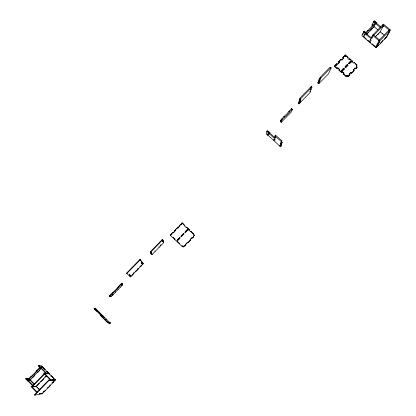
<?xml version="1.0" encoding="UTF-8"?>
<svg xmlns="http://www.w3.org/2000/svg" width="416" height="416" viewBox="0 0 416 416"><rect width="100%" height="100%" fill="white"/><g stroke="black" fill="none" stroke-linecap="round" stroke-linejoin="round"><path stroke-width="0.62" d="M364.967 31.933C363.381 32.432 365.409 34.284 365.789 32.635L366.61 33.337L365.836 34.33L370.911 38.662L372.559 35.272L383.406 24.086L390.354 29.978L386.734 36.79L376.1 47.804L361.842 35.61L364.14 31.231L365.789 32.635M372.481 24.679L371.888 25.282L373.703 21.414L374.301 20.8L375.123 21.497C373.537 22.017 375.57 23.816 375.944 22.194L376.766 22.89L375.986 23.894L380.593 27.81M375.123 21.497L375.944 22.194M269.849 133.047L274.95 137.634L275.127 136.968L274.316 138.289L269.214 133.702L269.916 132.777L267.436 130.551L266.802 131.201L266.193 133.9L267.556 135.122L268.18 134.477M267.556 135.122L267.613 134.857L280.519 146.796L281.226 145.896L280.218 144.908L279.911 145.928L280.519 146.796M267.738 134.326L267.992 133.25L268.674 133.869L268.424 134.94L267.738 134.326L268.367 133.676L269.053 134.29M269.214 133.702L269.916 132.777M273.894 139.864L274.175 138.814L274.862 139.433L274.576 140.483L273.894 139.864L274.524 139.214L275.205 139.833M281.206 143.099L281.044 143.614L281.736 144.238L280.909 145.532L281.107 144.888L280.415 144.269L280.727 143.234L281.424 143.858L281.622 143.208L280.925 142.584L281.887 140.868L275.6 135.221L274.778 136.552L275.475 137.181L275.184 138.247L274.492 137.623M275.418 135.897L275.6 135.221M291.418 108.763L291.236 109.356L291.86 108.711L292.547 109.325L291.923 109.964L292.105 109.372L291.418 108.763L288.912 111.337A4.716 0.686 -48.3 0 1 283.894 116.496L280.597 120.292L280.285 121.425L280.966 122.034L281.596 121.394L281.356 122.231L280.68 121.623M280.966 122.034L282.069 119.694L284.58 117.104A4.716 0.681 -48.3 0 0 289.598 111.946L292.105 109.372M280.925 142.584L281.887 140.868M281.564 141.924L282.261 142.548L281.424 143.858M292.547 109.325L291.294 112.013L281.356 122.231M298.319 103.282L299.328 101.442L300.014 102.045L299 103.886L298.319 103.282L298.938 102.648L298.839 102.95M299.978 99.45L298.958 101.317L299.645 101.925L300.264 101.286L300.014 102.045M299.645 101.925L300.924 99.289L300.295 99.928L299.603 99.32L300.009 98.072L311.298 86.476L311.99 87.09L310.908 89.019L310.627 89.82L311.246 89.185L310.175 91.094L309.899 91.879L310.513 91.244L310.066 92.503L299 103.886M300.295 99.928L300.706 98.686L311.99 87.09M310.84 87.776L311.298 86.476M318.037 83.21L318.713 83.803L319.077 82.836L318.464 83.465L317.782 82.867L319.249 79.95M318.464 83.465L320.117 80.059L319.504 80.694L318.812 80.096L320.237 77.293L330.153 67.106L331.12 67.938L328.432 73.809L318.713 83.803M319.504 80.694L320.928 77.901L330.85 67.709L330.507 68.572L331.12 67.938M337.719 68.115L339.42 69.586L339.56 69.254L337.86 67.777L337.116 68.734L334.402 66.378L334.537 66.04L335.145 65.416L335.821 66.009L336.424 65.385L335.748 64.797L336.955 63.554L337.631 64.142L339.44 62.286L338.759 61.698L341.167 59.223L341.848 59.805L341.702 60.154L343.502 58.302L343.652 57.954L342.971 57.366L344.172 56.129L344.854 56.716L345.452 56.098L344.776 55.515L345.374 54.896L348.093 57.242L347.937 57.59L345.223 55.25L345.374 54.896M335.145 65.416L334.402 66.378M336.284 65.728L335.608 65.135L335.748 64.797M336.955 63.554L335.608 65.135M337.49 64.485L339.295 62.629L338.619 62.041L338.759 61.698M339.295 62.629L339.44 62.286M337.116 68.734L337.86 67.777M341.167 59.223L338.619 62.041M343.502 58.302L342.826 57.715L342.971 57.366M344.172 56.129L342.826 57.715M345.452 56.098L345.301 56.451L344.625 55.864L344.776 55.515M339.56 69.254L338.816 70.21L341.536 72.571L342.285 71.614L343.99 73.096L343.236 74.053L345.966 76.419L346.72 75.462L347.402 76.055L347.251 76.388L346.564 75.795M341.536 72.571L342.285 71.614M341.52 70.652L343.673 68.24L344.354 68.832L342.202 71.24M345.935 66.097L346.086 65.754M349.788 58.708L349.034 59.675L349.788 58.708L352.513 61.058L351.754 62.02L352.513 61.058M347.136 64.854L347.287 64.511L347.968 65.104L347.812 65.442L347.136 64.854L345.129 66.924M343.236 74.053L343.99 73.096M350.891 60.793L348.338 63.617L350.891 60.793L351.572 61.381L351.416 61.729L349.414 63.794M362.679 34.46L364.14 31.231M363.194 36.769L363.366 36.395L366.08 38.714L365.903 39.083M345.966 76.419L346.72 75.462M365.836 34.33L366.61 33.337M347.849 75.764L348.005 75.431L348.691 76.024L348.535 76.357L347.849 75.764L347.251 76.388M354.058 62.873L354.219 62.53L356.944 64.88L356.179 65.842M368.191 32.708L366.683 34.45M373.521 22.464L374.301 20.8M370.557 30.274L370.38 30.649L372.33 28.449M350.86 72.649L351.021 72.316L351.702 72.904L351.541 73.237L350.86 72.649L349.055 74.516M351.021 72.316L349.211 74.183L349.892 74.776L348.535 76.357M373.329 27.617L373.511 27.232M373.922 27.009L375.575 23.546L374.889 22.963L372.507 25.412A4.753 0.634 -49.4 0 1 367.734 30.321L365.336 32.781M367.598 40.534L367.775 40.17L370.495 42.494L370.318 42.858M375.986 23.894L376.766 22.89M351.541 73.237L353.948 70.751L354.11 70.413L353.423 69.82L355.228 67.959L355.909 68.546L355.748 68.884L355.066 68.297L355.228 67.959M357.027 66.092L356.262 67.054L357.027 66.092L356.346 65.504L356.944 64.88M356.429 66.716L357.11 67.304L355.748 68.884M372.7 35.599L373.162 34.648L379.418 39.983M372.018 44.309L372.195 43.945L374.925 46.275L374.738 46.639M376.485 35.849L376.672 35.48M377.853 34.258L377.666 34.632L378.846 33.415M382.314 25.688L382.803 24.71L389.059 30.009L388.518 31.034M380.021 32.198L383.5 25.298L373.854 35.24M383.084 26.692L383.609 25.657L383.006 26.27M382.06 33.93L382.252 33.556M376.1 47.804L379.512 41.2L390.354 29.978M376.693 47.19L376.88 46.831L376.288 47.445L375.606 46.862L376.35 45.412L377.036 45.994L378.102 44.465L377.504 45.084L376.818 44.496L377.572 43.025L378.264 43.618L379.345 42.068L378.742 42.692L378.05 42.099L378.815 40.607L389.662 29.39M377.286 46.576L378.659 44.985L378.472 45.349M380.245 43.514L382.798 40.7L382.606 41.064M384.379 39.234L385.752 37.643L385.554 38.012M386.147 37.404L386.932 36.421M269.09 132.033L268.304 132.694L266.802 131.201M365.149 33.301L366.012 33.956M53.778 380.245L53.414 380.619L54.288 380.182L53.43 379.896M109.33 322.733L108.982 322.39L108.446 322.91L108.098 322.566L108.982 323.092L109.663 322.847L109.314 322.504L108.966 322.868L109.314 323.206L109.845 322.691C110.916 322.972 109.325 323.877 110.188 323.029M281.107 144.888L281.736 144.238M355.066 68.297L353.262 70.158L353.948 70.751M388.227 33.987L387.135 35.542L387.722 34.928M184.174 245.814L183.196 246.912L184.174 245.814L184.532 246.21L185.843 244.764L184.532 246.21M187.486 242.382L185.515 244.509L187.486 242.382L187.845 242.778L190.492 240.042L190.133 239.642L192.114 237.593C192.488 238.685 194.48 236.621 193.435 236.226L194.423 235.201L193.445 236.298L193.788 236.621M190.492 240.042L190.148 239.715L192.114 237.593M52.005 382.85L53.357 381.456M55.416 379.319L48.584 380.167L34.398 394.831L34.757 395.2L42.188 393.728L55.765 379.668L55.416 379.319L55.063 379.688L41.018 365.404L38.688 365.482L38.324 365.851L41.189 368.607M280.597 146.546L281.226 145.896M348.691 76.024L349.892 74.776M351.702 72.904L354.11 70.413M355.909 68.546L357.11 67.304M43.42 391.56L43.763 391.914L45.302 390.411M53.534 381.176C54.47 381.54 52.328 383.755 52.109 382.652M190.476 239.97L187.845 242.778M192.457 237.916L193.778 236.548M35.225 386.797L35.584 386.428M183.617 233.485L180.97 236.215L183.617 233.485L183.96 233.808L181.334 236.61L180.97 236.215M184.954 232.196C191.22 226.517 184.366 230.812 185.297 232.518L187.938 229.798L187.58 229.393M46.327 375.84L36.629 385.954M183.96 233.808L181.334 236.61M185.297 232.518L187.923 229.72M46.436 375.83L45.214 377.094L44.871 376.74M177.356 240.713C183.019 234.026 178.22 241.504 176.992 240.318L179.644 237.583L180.008 237.978M344.354 68.832L341.947 71.318L341.266 70.73L343.673 68.24M347.968 65.104L345.561 67.59L344.88 66.997L347.287 64.511M351.572 61.381L349.17 63.861L348.488 63.274M375.487 36.702L380.214 31.824L384.072 35.1M345.81 67.512L347.412 65.858M104.062 317.642L104.478 317.309L104.135 317.668M177.689 241.634C176.67 241.363 179.941 244.426 179.4 243.261M189.264 229.684L188.952 230.1L189.264 229.684L186.529 227.1L186.217 227.521L186.529 227.1M354.219 62.53L353.616 63.149L351.915 61.677M105.784 319.337L106.194 319.004L105.851 319.363M190.98 231.301C189.223 230.152 195.182 236.064 193.721 233.886M50.825 376.225L51.178 375.856L53.929 378.648L51.178 375.856M34.757 395.2L48.942 380.531L55.765 379.668M107.562 321.896L94.078 308.589L94.432 308.23L101.842 315.463L100.547 314.964L100.194 315.328L107.208 322.26L107.562 321.896L108.982 322.39M107.208 322.26L107.754 322.447L108.108 322.083M182.146 245.866C181.246 246.61 182.998 245.268 183.175 246.844M280.415 144.269L281.044 143.614M39.681 393.614L39.312 393.994L40.243 393.505L39.328 393.255M52.426 380.422L52.062 380.796L52.946 380.354L52.078 380.063M107.754 322.447L108.108 322.795L108.456 322.431M281.622 143.208L282.261 142.548M389.537 31.517L388.435 33.088L389.033 32.474M279.911 145.928L280.54 145.278M347.402 76.055L348.005 75.431M28.517 378.253L26.005 378.503L25.646 378.877L28.132 381.43L28.735 381.025L33.077 385.476M29.042 380.458L29.401 380.089M41.397 368.004L40.815 368.389L41.397 368.004L46.176 372.866L44.21 373.022L43.846 373.396L50.419 380.089M96.569 311.048L96.918 310.69M109.808 296.551L110.157 296.192L109.808 295.854L109.465 296.213L109.808 296.551L110.999 296.702L112.091 295.682L111.748 295.35M122.632 284.736L122.002 284.175L122.346 283.821L122.689 284.154L122.346 285.132L112.091 295.682M133.198 273.395L134.082 272.485M150.961 252.595L151.304 252.928L150.966 253.276L150.618 252.949L150.961 252.595L151.294 254.056L151.632 254.384L151.97 254.041L152.204 254.426L163.566 242.741L163.457 241.389L163.114 241.062L162.776 241.41L163.119 241.738L163.457 241.389M28.132 381.43L28.735 381.025M96.72 311.111L97.068 310.752M41.08 368.618L29.988 380.026L27.976 380.25L27.633 379.896L30.893 376.537A5.283 0.759 -44.4 0 0 36.686 370.588L39.931 367.25L40.721 367.583M179.785 225.95L177.83 228.067L180.768 224.271C181.043 225.212 182.333 223.886 181.428 223.59L182.088 222.914C183.409 223.028 184.777 226.663 184.818 225.488M181.106 224.593L181.766 223.912M135.47 271.638C141.138 265.08 136.703 271.861 135.127 271.305M140.202 266.77C143.198 262.808 140.358 267.92 139.812 266.386M171.21 234.879C172.567 233.012 171.252 235.612 170.841 234.478L170.201 235.238L170.841 234.478M173.196 232.83C177.58 227.282 173.555 234.005 172.827 232.43L171.527 233.87L172.827 232.43M130.442 276.916L143.281 263.708L139.948 259.397L126.563 273.135L130.442 276.916L130.099 276.583M341.848 59.805L343.652 57.954M366.413 34.533L374.104 26.629L377.832 29.801M348.093 57.242L347.49 57.86L349.19 59.327M173.238 237.411C172.229 237.146 175.495 240.204 174.949 239.034M32.453 386.074L31.028 386.61L36.733 392.46M44.2 373.755L31.746 386.589L32.687 386.859L32.323 387.239M46.259 371.696C47.965 370.557 52.364 378.045 46.618 371.327M46.368 371.686L46.722 371.322M44.548 374.109L32.094 386.948L36.27 386.324L39.38 383.011M33.259 387.093L33.623 386.719M102.123 316.274L102.471 315.916L103.376 316.472L102.471 315.916M382.226 27.82L382.824 27.206M46.935 373.906L48.147 373.464L47.804 373.116L46.951 373.183L47.294 373.537M102.684 316.493L103.033 316.134M140.301 259.74L126.916 273.484L126.563 273.135M150.966 253.276L150.644 252.751L150.987 252.398L150.436 251.727L162.058 239.793L162.573 240.495L162.911 240.146L162.562 239.814L162.224 240.162L162.058 239.793M26.338 379.584L26.697 379.21M39.016 366.558L39.38 366.184M94.77 309.275L95.124 308.916M267.493 131.82L268.128 131.17M364.229 32.432L364.827 31.819M374.39 21.991L374.988 21.382M150.618 252.949L150.296 252.418L150.639 252.065M26.473 379.725L26.967 379.402L28.496 381.056M39.156 366.699L39.64 366.382L41.179 368.014M94.91 309.41L95.295 309.072M267.628 131.945L268.263 131.295M150.987 252.398L150.784 252.065L162.406 240.126M299.603 99.32L300.232 98.675M129.516 274.638L129.168 274.992L129.516 275.324L129.86 274.971L129.246 274.373L129.86 274.971M318.812 80.096L319.431 79.461M129.594 274.706L129.246 275.064L129.516 275.324M121.883 283.447L122.226 283.78L121.654 283.946L118.544 287.139A4.982 0.754 -45.6 0 1 113.012 292.828L109.892 296.036L109.548 295.698L112.668 292.49A4.982 0.754 -45.6 0 0 118.201 286.801L121.306 283.608L121.883 283.447L122.689 284.154M141.523 262.98L141.866 262.631L141.638 262.33L141.294 262.683L141.523 262.98L141.18 262.647L141.523 262.298L141.866 262.631M163.119 241.738L162.911 240.146M27.326 380.557L27.69 380.188M40.004 367.526L40.368 367.156M95.737 310.232L96.096 309.868M27.976 380.25L31.242 376.891A5.283 0.759 -44.4 0 0 37.029 370.942L40.279 367.604M141.773 263.422L142.111 263.073L142.454 263.406L142.116 263.754L141.544 263.125L142.116 263.754M141.887 263.458L142.23 263.11L142.454 263.406M28.09 380.567L28.454 380.193L27.633 379.896M96.257 310.482L96.85 310.726L95.914 310.144L96.257 310.482L96.606 310.123L97.193 310.372L96.262 309.785L96.606 310.123M151.632 254.384L151.304 252.928M96.507 310.388L96.855 310.029M151.294 254.056L151.627 253.713M317.782 82.867L318.396 82.238M366.423 32.958L368.415 30.904A4.753 0.629 -49.4 0 0 373.194 25.995L375.575 23.546M130.203 276L130.546 275.652L130.286 275.392L129.943 275.74L130.203 276L129.86 275.668L130.203 275.319L129.938 275.059L130.546 275.652M40.024 369.002L40.737 368.269M112.029 294.954L112.715 294.252M177.466 227.666L174.84 230.464L177.466 227.666L177.804 227.989M161.08 244.618L160.222 245.502L160.566 245.825M179.811 226.028L179.468 225.706L180.768 224.271M181.787 223.995L181.449 223.673L182.088 222.914M344.625 55.864L345.223 55.25M42.796 393.006L42.219 393.422L42.094 393.026M43.763 391.914L43.529 391.539M36.842 387.041L39.848 389.99M31.065 378.919L30.462 379.642L30.004 379.304M25.646 378.877L27.529 378.685M43.846 373.396L45.323 373.277M39.421 369.73C40.316 369.98 37.908 373.121 37.17 371.94M38.324 365.851L39.494 365.81M108.108 322.795L108.446 322.91M108.982 323.092L109.314 323.206M108.966 322.868L109.97 323.435M109.314 322.504L109.845 322.691M100.194 315.328L101.057 315.661M94.078 308.589L95.129 309.031M94.432 308.23L96.002 308.901L110.318 323.076M109.465 296.213L110.334 296.863M109.548 295.698L110.157 296.192M113.121 293.94L113.464 294.273M122.002 284.175L122.346 285.132M376.579 23.28L380.728 26.806M373.703 21.414L374.525 22.11M375.346 22.807L376.173 23.504M372.507 25.412L373.194 25.995M367.734 30.321L368.415 30.904M372.559 35.272L379.512 41.2M372.096 36.223L372.788 36.811L372.055 38.319L371.363 37.731M366.434 33.717L371.509 38.048M363.542 31.85L364.364 32.552M349.632 59.056L350.542 59.836M354.962 63.653L356.782 65.224M350.735 61.142L351.416 61.729M343.528 68.578L344.209 69.165M342.139 71.952L343.84 73.429M334.537 66.04L337.256 68.396M338.957 69.872L341.682 72.238M343.387 73.72L346.117 76.092M320.237 77.293L320.928 77.901M319.925 78.13L320.616 78.738M319.306 78.77L319.998 79.373M318.88 80.938L319.566 81.536M318.266 81.567L318.952 82.17M300.009 98.072L300.706 98.686M299.354 100.09L300.045 100.698M298.709 102.076L299.395 102.684M288.912 111.337L289.598 111.946M283.894 116.496L284.58 117.104M281.382 119.08L282.069 119.694M281.221 119.647L281.908 120.26M280.597 120.292L281.278 120.905M274.955 135.881L281.242 141.534M268.455 132.688L269.282 133.432M182.104 222.997L184.834 225.571M186.545 227.183L189.28 229.762M190.991 231.379L193.736 233.964M184.486 225.831L186.217 227.521M188.937 230.022L190.663 231.717M193.393 234.229L194.433 235.274M187.595 229.476L187.938 229.798M180.788 224.354L181.126 224.671M192.13 237.666L192.473 237.988M184.938 232.118L185.281 232.445M177.486 227.744L177.83 228.067M183.633 233.558L183.976 233.886M174.819 230.386L175.183 230.792M185.5 244.442L185.858 244.837M171.501 233.797L171.87 234.198M173.264 237.489L174.975 239.106M177.71 241.706L179.426 243.334M182.166 245.934L183.196 246.912M170.175 235.16L172.931 237.827M174.616 239.377L177.377 242.05M179.072 243.604L181.834 246.277M163.166 240.734L162.562 239.814M162.833 241.082L162.484 240.755L162.776 241.41M163.706 241.966L163.114 241.062M163.223 242.414L163.566 242.741M158.855 246.802L159.229 247.198M154.84 250.931L155.215 251.326M150.436 251.727L150.784 252.065M151.315 253.188L151.658 253.521M150.296 252.418L150.644 252.751M151.861 254.098L152.204 254.426M150.977 253.536L151.32 253.869M143.281 263.708L139.948 259.397M141.211 265.054L141.549 265.382M137.784 268.466L138.174 268.856M121.306 283.608L121.883 284.133M121.264 285.459L121.664 285.834M119.902 286.863L120.302 287.238M118.201 286.801L118.544 287.139M117.853 288.969L118.253 289.344M115.112 291.782L115.518 292.162M112.668 292.49L113.012 292.828M110.656 296.369L110.999 296.702M100.906 315.812L101.254 316.155M54.964 379.699C55.567 379.985 54.694 380.89 54.605 380.068M47.003 372.221L47.913 373.142M38.688 365.482L39.515 366.324M41.038 368.373L45.38 372.793M53.435 381.191L53.778 381.54M44.21 373.022L51.236 380.172M48.584 380.167L48.942 380.531M36.686 370.588L37.029 370.942M49.967 384.873C51.002 385.362 47.403 389.085 47.107 387.832M43.332 378.227C44.788 378.357 40.794 382.517 40.472 381.181M34.304 374.884C35.61 375.284 32.729 378.248 32.157 377.094M30.893 376.537L31.242 376.891M30.326 380.104L34.403 384.28M38.938 388.924L39.842 389.849M30.155 380.063L34.211 384.218L29.645 379.673M36.156 386.339L39.738 390.01M41.844 393.375L42.188 393.728M34.325 386.209L34.668 386.563M26.005 378.503L26.837 379.35M28.371 381.399L32.718 385.85M31.398 386.23L37.066 392.038M176.992 240.318L179.644 237.583M364.395 34.154L363.704 35.651L364.385 36.234L365.076 34.736L364.395 34.154M370.547 39.411L369.829 40.888L370.516 41.47L371.233 39.993L370.547 39.411M41.142 393.328L40.778 393.702L41.694 393.224L41.142 393.328M109.975 322.738L109.626 323.092L109.975 322.738M130.962 276.063L130.728 276.515L130.962 276.063M142.813 263.879L142.563 264.342L142.813 263.879M133.39 273.671L132.085 275.122L133.39 273.671M46.332 373.615L45.458 373.688L45.11 373.334L45.984 373.261L46.332 373.615M45.011 369.58L42.167 366.803L45.011 369.58M41.964 367.172L40.737 366.86L41.964 367.172M102.18 316.014L101.26 315.448L102.18 316.014"/></g></svg>
